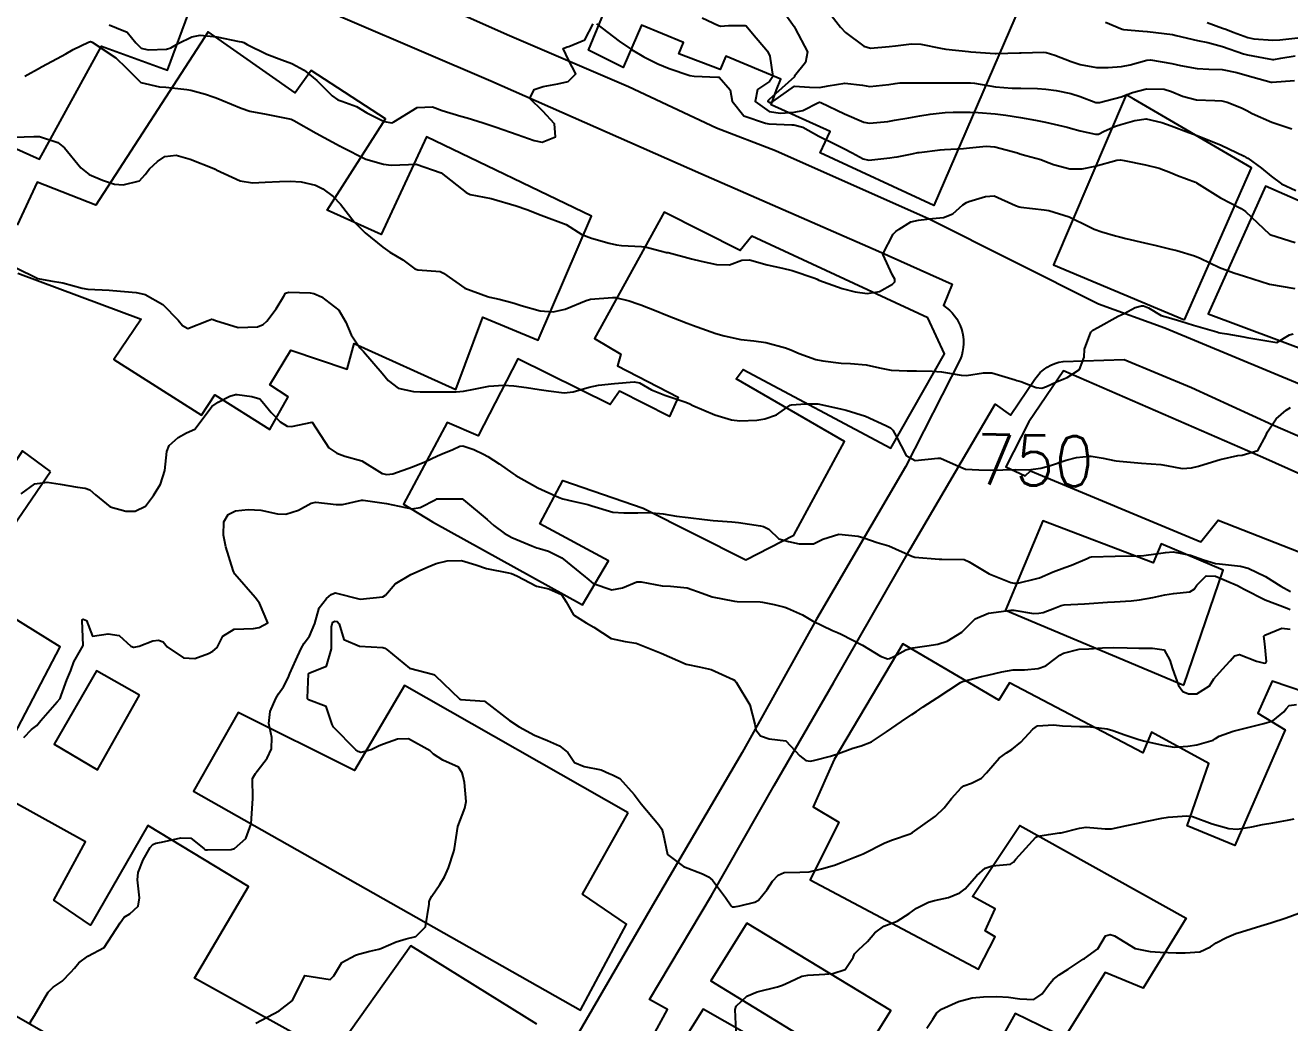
# Model space of a CAD drawing. Header units: metres. Extents: x 318500 to 325275, y 7408834 to 7428799.
# Drawn here: x 321412.7 to 321513.3, y 7415220.8 to 7415300.2 of the extents above; entities that cross this region are included whole.
import ezdxf
from ezdxf.enums import TextEntityAlignment as Align

# ---------------------------------------------------------------- set-up
doc = ezdxf.new("R2010")
doc.units = ezdxf.units.M
doc.header["$MEASUREMENT"] = 0
for name, color, linetype in [('Cotas', 45, 'Continuous'), ('Curvas de Nivel 1m', 11, 'Continuous'), ('Curvas de Nivel 5m', 15, 'Continuous'), ('Edificações', 30, 'Continuous'), ('Vias Primárias', 230, 'Continuous')]:
    doc.layers.add(name, color=color, linetype=linetype)
doc.styles.add('Style-STANDARD', font='STANDARD.shx')

msp = doc.modelspace()

# ---------------------------------------------------------------- linework, layer by layer
at = {"layer": 'Curvas de Nivel 1m', "flags": 128}
for points, elevation in [([(321476.03, 7415302.06), (321477.6, 7415300.04), (321478, 7415299.62), (321479.46, 7415298.54), (321479.99, 7415298.38), (321481.48, 7415298.5), (321481.99, 7415298.56), (321483.25, 7415298.71), (321483.99, 7415298.7), (321485.56, 7415298.36), (321485.99, 7415298.28), (321487.79, 7415298.1), (321487.98, 7415298.08), (321489.92, 7415297.94), (321489.98, 7415297.94), (321491.85, 7415297.99), (321491.98, 7415297.99), (321493.77, 7415298.04), (321493.98, 7415298.02), (321494.65, 7415297.81), (321495.97, 7415297.32), (321496.68, 7415297.08), (321497.97, 7415296.82), (321498.9, 7415296.82), (321499.97, 7415296.91), (321500.65, 7415297.05), (321501.98, 7415297.42), (321502.26, 7415297.43), (321503.97, 7415297.14), (321504.65, 7415297), (321505.97, 7415296.75), (321506.92, 7415296.69), (321507.97, 7415296.66), (321509.14, 7415296.44), (321509.96, 7415296.19), (321511.86, 7415295.67), (321511.95, 7415295.66), (321513.72, 7415295.79)], 744), ([(321419.41, 7415300.23), (321419.99, 7415300), (321420.84, 7415299.65), (321421.54, 7415298.79), (321421.97, 7415298.36), (321422.52, 7415298.23), (321423.97, 7415298.29), (321424.33, 7415298.4), (321424.92, 7415298.75), (321425.99, 7415299.28), (321426.67, 7415299.4), (321427.99, 7415299.28), (321429.75, 7415298.91), (321429.98, 7415298.87), (321430.12, 7415298.82), (321430.39, 7415298.67), (321431.97, 7415297.89), (321433.15, 7415297.45), (321433.96, 7415297.14), (321434.94, 7415296.61), (321435.94, 7415295.8), (321437.16, 7415294.58), (321437.6, 7415294.26), (321437.92, 7415294.14), (321439.1, 7415293.74), (321439.91, 7415293.23), (321441.29, 7415292.53), (321441.9, 7415292.42), (321441.97, 7415292.45), (321442.06, 7415292.52), (321443.91, 7415293.65), (321445.14, 7415293.7), (321445.91, 7415293.42), (321447.39, 7415292.96), (321447.91, 7415292.82), (321449.17, 7415292.42), (321449.9, 7415292.18), (321450.22, 7415292.08), (321451.89, 7415291.51), (321453.22, 7415291.02), (321453.88, 7415290.89), (321454.92, 7415291.31), (321454.86, 7415292.35), (321453.92, 7415293.37), (321452.89, 7415294.37), (321453.23, 7415295.08), (321453.94, 7415295.31), (321455.12, 7415295.52), (321455.94, 7415295.72), (321456.55, 7415296.32), (321455.97, 7415297.44), (321455.55, 7415298.34), (321455.85, 7415298.47), (321455.98, 7415298.49), (321457.27, 7415299.03), (321457.92, 7415300.3)], 747), ([(321458.18, 7415300.3), (321459.99, 7415298.92), (321460.98, 7415298.27), (321461.97, 7415297.69), (321463.08, 7415297.12), (321463.96, 7415296.76), (321465.61, 7415296.2), (321465.95, 7415296.14), (321467.85, 7415296.07), (321467.95, 7415296.06), (321468.83, 7415295.05), (321468.99, 7415294.15), (321469.91, 7415292.99), (321471.63, 7415292.4), (321471.9, 7415292.36), (321473.73, 7415292.27), (321473.9, 7415292.26), (321474.61, 7415292.08), (321475.89, 7415291.38), (321477.19, 7415290.74), (321477.88, 7415290.39), (321478.52, 7415290.03), (321479.41, 7415289.56), (321479.86, 7415289.47), (321481.54, 7415289.65), (321481.87, 7415289.69), (321482.12, 7415289.72), (321483.3, 7415289.97), (321483.77, 7415290.06), (321483.87, 7415290.07), (321485.53, 7415290.28), (321485.88, 7415290.31), (321487.4, 7415290.39), (321487.88, 7415290.43), (321489.19, 7415290.57), (321489.88, 7415290.51), (321491.7, 7415290.03), (321491.87, 7415289.97), (321492.35, 7415289.84), (321493.54, 7415289.5), (321493.87, 7415289.39), (321494.56, 7415289.12), (321495.86, 7415288.76), (321496.84, 7415288.76), (321497.86, 7415288.98), (321499.58, 7415289.45), (321499.87, 7415289.48), (321500.18, 7415289.42), (321501.86, 7415289.1), (321502.96, 7415288.81), (321503.86, 7415288.48), (321504.42, 7415288.25), (321505.85, 7415287.7), (321505.93, 7415287.66), (321507.83, 7415286.47), (321509.47, 7415285.62), (321509.82, 7415285.38), (321511.73, 7415283.58), (321511.77, 7415283.56), (321511.79, 7415283.55), (321511.84, 7415283.53), (321513.78, 7415282.91)], 747), ([(321466.6, 7415300.78), (321467.91, 7415300.17), (321468.01, 7415300.14), (321468.05, 7415300.13), (321468.69, 7415300.16), (321470.01, 7415300.18), (321470.09, 7415300.14), (321470.59, 7415299.54), (321471.79, 7415298.12), (321471.97, 7415297.74), (321472.22, 7415296.12), (321471.95, 7415295.72), (321470.99, 7415295.08), (321470.81, 7415294.13), (321471.92, 7415293.33), (321472.82, 7415293.2), (321473.92, 7415293.29), (321474.6, 7415293.4), (321475.86, 7415294.06), (321475.93, 7415294.08), (321476.05, 7415294.06), (321477.92, 7415293.14), (321479.45, 7415292.47), (321479.91, 7415292.39), (321481.36, 7415292.54), (321481.91, 7415292.63), (321483.05, 7415292.83), (321483.92, 7415292.99), (321484.75, 7415293.11), (321485.92, 7415293.24), (321486.56, 7415293.28), (321487.92, 7415293.29), (321488.55, 7415293.26), (321489.92, 7415293.14), (321490.75, 7415293.04), (321491.92, 7415292.85), (321493.11, 7415292.63), (321493.91, 7415292.47), (321495.63, 7415292.08), (321495.9, 7415292), (321496.66, 7415291.79), (321497.9, 7415291.52), (321498.12, 7415291.54), (321498.57, 7415291.76), (321499.48, 7415292.17), (321499.91, 7415292.3), (321501.03, 7415292.61), (321501.92, 7415292.74), (321503.16, 7415292.46), (321503.91, 7415292.18), (321505.33, 7415291.67), (321505.9, 7415291.45), (321506.24, 7415291.31), (321507.89, 7415290.66), (321509.72, 7415289.77), (321509.87, 7415289.68), (321510, 7415289.61), (321511.11, 7415288.83), (321511.86, 7415288.18), (321512.69, 7415287.57), (321513.84, 7415287.04)], 746), ([(321498.68, 7415300.43), (321500.01, 7415299.88), (321500.12, 7415299.85), (321501.65, 7415299.72), (321502.01, 7415299.69), (321502.03, 7415299.7), (321504.01, 7415299.45), (321504.31, 7415299.38), (321506, 7415298.98), (321506.84, 7415298.82), (321507.99, 7415298.51), (321509.68, 7415297.92), (321509.98, 7415297.84), (321511.27, 7415297.6), (321511.98, 7415297.48), (321512.09, 7415297.48), (321512.65, 7415297.58), (321513.79, 7415297.76)], 743), ([(321506.77, 7415300.41), (321508.01, 7415299.96), (321508.25, 7415299.88), (321508.84, 7415299.63), (321510, 7415299.21), (321510.5, 7415299.11), (321512, 7415299.01), (321512.55, 7415299.04), (321514, 7415299.2)], 742), ([(321412.7, 7415296.15), (321413.95, 7415296.84), (321413.98, 7415296.86), (321414.04, 7415296.89), (321415.28, 7415297.55), (321415.97, 7415297.93), (321416.56, 7415298.26), (321417.78, 7415298.84), (321417.93, 7415298.89), (321417.98, 7415298.88), (321418.01, 7415298.87), (321418.06, 7415298.84), (321419.96, 7415297.6), (321420.78, 7415296.8), (321421.93, 7415295.65), (321423.41, 7415295.29), (321423.93, 7415295.27), (321425.59, 7415295.07), (321425.92, 7415295.03), (321427.09, 7415294.71), (321427.7, 7415294.49), (321427.92, 7415294.41), (321428.39, 7415294.22), (321429.91, 7415293.59), (321430.6, 7415293.37), (321431.9, 7415293.12), (321432.31, 7415293.05), (321433.9, 7415292.71), (321434.12, 7415292.62), (321435.89, 7415291.62), (321437.79, 7415290.57), (321437.87, 7415290.53), (321437.95, 7415290.48), (321439.85, 7415289.53), (321441.24, 7415289.14), (321441.85, 7415289.06), (321443.23, 7415289.12), (321443.85, 7415289.15), (321445.84, 7415288.46), (321447.82, 7415286.88), (321448.13, 7415286.74), (321449.82, 7415286.41), (321451.81, 7415285.82), (321452.64, 7415285.54), (321453.8, 7415285.09), (321455.79, 7415284.33), (321457.02, 7415283.55), (321457.78, 7415283.26), (321459.2, 7415282.86), (321459.77, 7415282.72), (321460.18, 7415282.68), (321461.77, 7415282.59), (321462.07, 7415282.55), (321463.37, 7415282.23), (321463.77, 7415282.12), (321463.89, 7415282.1), (321465.76, 7415281.62), (321466.52, 7415281.43), (321467.75, 7415281.15), (321468.77, 7415281.14), (321469.76, 7415281.51), (321470.36, 7415281.54), (321471.76, 7415281.13), (321472.99, 7415280.86), (321473.75, 7415280.67), (321475.56, 7415280.06), (321475.74, 7415279.98), (321475.88, 7415279.92), (321477.73, 7415279.24), (321478.78, 7415278.97), (321479.72, 7415278.84), (321480.72, 7415279), (321481.73, 7415279.6), (321481.93, 7415279.78), (321481.93, 7415279.98), (321481.74, 7415280.3), (321480.97, 7415281.99), (321481.79, 7415283.58), (321482, 7415283.77), (321482.26, 7415283.98), (321483.21, 7415284.55), (321483.8, 7415284.69), (321484.93, 7415284.82), (321485.8, 7415284.91), (321486.53, 7415285.2), (321487.35, 7415285.91), (321487.63, 7415286.1), (321487.82, 7415286.17), (321489.15, 7415286.56), (321489.83, 7415286.61), (321491.53, 7415285.85), (321491.82, 7415285.74), (321491.95, 7415285.72), (321493.82, 7415285.51), (321494.18, 7415285.45), (321495.81, 7415284.96), (321497.41, 7415284.16), (321497.79, 7415283.97), (321498.41, 7415283.76), (321499.49, 7415283.44), (321499.79, 7415283.35), (321500.3, 7415283.22), (321501.78, 7415282.89), (321502.73, 7415282.66), (321503.78, 7415282.4), (321504.36, 7415282.26), (321505.77, 7415281.85), (321506.21, 7415281.66), (321507.76, 7415280.91), (321508.89, 7415280.49), (321509.75, 7415280.22), (321511.74, 7415279.58), (321513.74, 7415279.26)], 748), ([(321411.88, 7415291.28), (321413.43, 7415291.35), (321413.88, 7415291.33), (321415.32, 7415290.87), (321415.86, 7415290.44), (321417.16, 7415288.85), (321417.83, 7415288.32), (321418.88, 7415287.87), (321419.83, 7415287.55), (321420.52, 7415287.49), (321421.83, 7415287.81), (321422.28, 7415288.33), (321422.62, 7415288.77), (321423.26, 7415289.35), (321423.85, 7415289.74), (321424.75, 7415289.85), (321425.85, 7415289.54), (321427.75, 7415288.8), (321427.84, 7415288.75), (321427.94, 7415288.7), (321429.83, 7415287.81), (321430.82, 7415287.66), (321431.83, 7415287.71), (321432.96, 7415287.76), (321433.83, 7415287.79), (321434.7, 7415287.74), (321435.83, 7415287.46), (321436.42, 7415287.18), (321437.24, 7415286.58), (321437.81, 7415285.97), (321438.92, 7415284.55), (321439.78, 7415283.69), (321441.2, 7415282.53), (321441.76, 7415282.13), (321442.77, 7415281.53), (321443.74, 7415280.8), (321443.97, 7415280.72), (321445.74, 7415280.59), (321446.02, 7415280.46), (321447.72, 7415279.28), (321449.51, 7415278.61), (321449.71, 7415278.57), (321450.45, 7415278.4), (321451.46, 7415278.14), (321451.71, 7415278.06), (321452.19, 7415277.9), (321453.7, 7415277.46), (321454.75, 7415277.39), (321455.7, 7415277.61), (321457.38, 7415278.3), (321457.63, 7415278.38), (321457.71, 7415278.39), (321459.46, 7415278.54), (321459.71, 7415278.52), (321460.8, 7415278.26), (321461.49, 7415278.03), (321461.71, 7415277.94), (321462.93, 7415277.46), (321463.7, 7415277.16), (321465.41, 7415276.49), (321465.69, 7415276.38), (321465.82, 7415276.33), (321466.2, 7415276.19), (321467.68, 7415275.68), (321468.36, 7415275.48), (321469.68, 7415275.2), (321470.71, 7415275.09), (321471.67, 7415274.95), (321473.23, 7415274.54), (321473.66, 7415274.37), (321474.31, 7415274.08), (321475.65, 7415273.6), (321476.21, 7415273.5), (321477.65, 7415273.32), (321478.41, 7415273.27), (321479.65, 7415273.17), (321480.71, 7415272.93), (321481.64, 7415272.74), (321482.9, 7415272.71), (321483.64, 7415272.71), (321484.91, 7415272.67), (321485.64, 7415272.62), (321487.2, 7415272.35), (321487.64, 7415272.32), (321488.97, 7415272.55), (321489.64, 7415272.55), (321491.5, 7415271.98), (321491.63, 7415271.94), (321491.95, 7415271.85), (321493.18, 7415271.38), (321493.62, 7415271.32), (321494, 7415271.44), (321494.8, 7415271.81), (321495.38, 7415272.06), (321495.64, 7415272.16), (321496.62, 7415272.81), (321496.99, 7415273.78), (321497.03, 7415274.42), (321497.51, 7415275.77), (321497.69, 7415275.92), (321498.07, 7415276.14), (321499.7, 7415277.04), (321500.17, 7415277.27), (321501.06, 7415277.73), (321501.55, 7415277.88), (321501.71, 7415277.87), (321502.1, 7415277.71), (321503.11, 7415277.1), (321503.7, 7415276.94), (321504.68, 7415276.66), (321505.7, 7415276.33), (321507.55, 7415275.79), (321507.69, 7415275.75), (321507.78, 7415275.73), (321508.35, 7415275.63), (321509.69, 7415275.39), (321509.94, 7415275.35), (321511.68, 7415275.05), (321512.31, 7415274.94), (321513.33, 7415275.56), (321513.61, 7415275.64)], 749), ([(321412.42, 7415262.91), (321413.51, 7415263.71), (321414.49, 7415263.85), (321415.51, 7415263.68), (321416.91, 7415263.44), (321417.51, 7415263.36), (321417.89, 7415263.22), (321418.32, 7415262.83), (321419.49, 7415261.88), (321420.75, 7415261.52), (321421.48, 7415261.54), (321422.32, 7415261.93), (321422.95, 7415262.77), (321423.16, 7415263.11), (321423.51, 7415263.67), (321423.85, 7415264.76), (321424, 7415266.29), (321424.19, 7415266.75), (321424.9, 7415267.4), (321425.57, 7415267.76), (321426.24, 7415268.05), (321426.75, 7415268.71), (321427.59, 7415269.87), (321428.09, 7415270.2), (321429.03, 7415270.69), (321429.47, 7415270.81), (321429.6, 7415270.82), (321430.76, 7415270.66), (321431.4, 7415270.46), (321431.6, 7415270.26), (321432.31, 7415269.37), (321433.02, 7415268.63), (321433.58, 7415268.3), (321433.92, 7415268.27), (321435.58, 7415268.6), (321436.9, 7415266.58), (321437.54, 7415266.14), (321438.18, 7415265.92), (321439.53, 7415265.53), (321441.15, 7415264.52), (321441.52, 7415264.46), (321441.99, 7415264.51), (321443.54, 7415265.06), (321444.53, 7415265.46), (321445.54, 7415265.93), (321445.91, 7415266.09), (321446.76, 7415266.45), (321447.31, 7415266.69), (321447.55, 7415266.72), (321448.44, 7415266.43), (321449.2, 7415266.07), (321449.54, 7415265.87), (321450.45, 7415265.31), (321451.53, 7415264.54), (321451.76, 7415264.38), (321453.52, 7415263.4), (321455.23, 7415262.61), (321455.5, 7415262.51), (321456.32, 7415262.32), (321457.5, 7415262.07), (321457.83, 7415261.96), (321459.49, 7415261.46), (321460.36, 7415261.39), (321461.49, 7415261.39), (321462.31, 7415261.42), (321463.49, 7415261.33), (321464.55, 7415261.14), (321465.48, 7415261.02), (321466.79, 7415260.87), (321467.48, 7415260.79), (321468.95, 7415260.68), (321469.48, 7415260.62), (321471.23, 7415260.37), (321471.47, 7415260.32), (321471.9, 7415260.11), (321472.7, 7415259.34), (321473.46, 7415259.12), (321474.32, 7415258.94), (321475.46, 7415258.93), (321476.21, 7415259.3), (321477.47, 7415259.7), (321479, 7415259.55), (321479.46, 7415259.4), (321480.52, 7415259.05), (321481.46, 7415258.76), (321483.29, 7415257.96), (321483.45, 7415257.89), (321483.53, 7415257.88), (321485.45, 7415257.71), (321485.66, 7415257.71), (321487.45, 7415257.68), (321487.83, 7415257.51), (321489.43, 7415256.55), (321491.16, 7415255.85), (321491.42, 7415255.79), (321491.48, 7415255.79), (321491.81, 7415255.84), (321493.11, 7415256.14), (321493.43, 7415256.24), (321494.53, 7415256.71), (321495.44, 7415257.05), (321495.99, 7415257.24), (321497.22, 7415257.77), (321497.45, 7415257.87), (321497.58, 7415257.9), (321499.45, 7415257.95), (321501.2, 7415257.98), (321501.45, 7415257.98), (321501.74, 7415258), (321503.46, 7415258.25), (321504.07, 7415258.29), (321505.45, 7415258.03), (321506.48, 7415257.65), (321507.45, 7415257.38), (321507.75, 7415257.33), (321509.44, 7415257.15), (321510.05, 7415257), (321511.43, 7415256.34), (321512.64, 7415255.57), (321513.41, 7415255.15)], 751), ([(321412.63, 7415243.51), (321413.25, 7415244.16), (321413.65, 7415244.49), (321413.98, 7415244.88), (321415.28, 7415246.36), (321415.51, 7415246.63), (321415.6, 7415246.86), (321416.05, 7415248.11), (321416.37, 7415248.85), (321416.61, 7415249.55), (321417.34, 7415250.84), (321417.28, 7415252.84), (321417.3, 7415252.9), (321417.36, 7415252.93), (321417.61, 7415252.84), (321418.1, 7415251.58), (321419.35, 7415251.77), (321420.21, 7415251.65), (321421.14, 7415250.78), (321421.34, 7415250.71), (321421.41, 7415250.7), (321421.8, 7415250.78), (321422.89, 7415251.22), (321423.35, 7415251.27), (321423.72, 7415251.13), (321424.03, 7415250.75), (321425.33, 7415249.87), (321426.23, 7415249.81), (321427.33, 7415250.21), (321427.66, 7415250.38), (321428, 7415250.69), (321428.46, 7415251.58), (321429.35, 7415252.14), (321430.89, 7415252.19), (321431.36, 7415252.27), (321432.03, 7415252.64), (321431.38, 7415254.2), (321431.03, 7415254.66), (321429.42, 7415256.53), (321429.33, 7415256.68), (321429.28, 7415256.82), (321428.7, 7415258.69), (321428.51, 7415259.63), (321428.54, 7415260.69), (321428.89, 7415261.27), (321429.48, 7415261.55), (321430.48, 7415261.67), (321431.48, 7415261.6), (321432.8, 7415261.32), (321433.48, 7415261.28), (321434.48, 7415261.62), (321435.49, 7415262.18), (321435.85, 7415262.24), (321437.49, 7415262.06), (321437.98, 7415262.07), (321439.5, 7415262.4), (321439.63, 7415262.41), (321441.49, 7415262.13), (321441.98, 7415262.03), (321443.49, 7415261.73), (321444.16, 7415261.81), (321445.4, 7415262.46), (321445.46, 7415262.5), (321445.5, 7415262.51), (321447.42, 7415262.52), (321447.5, 7415262.51), (321447.61, 7415262.44), (321449.48, 7415260.87), (321450.02, 7415260.4), (321450.84, 7415259.77), (321451.46, 7415259.43), (321453.05, 7415258.77), (321453.45, 7415258.61), (321453.65, 7415258.55), (321454.36, 7415258.35), (321455.44, 7415257.81), (321457.3, 7415256.3), (321457.42, 7415256.19), (321457.92, 7415255.78), (321459.4, 7415255.26), (321460.25, 7415255.42), (321461.41, 7415255.9), (321461.75, 7415255.91), (321463.41, 7415255.6), (321464.07, 7415255.56), (321465.41, 7415255.42), (321466.59, 7415255), (321467.4, 7415254.71), (321469.18, 7415254.36), (321469.39, 7415254.34), (321471.21, 7415254.31), (321471.39, 7415254.29), (321472.33, 7415254.11), (321473.18, 7415253.88), (321473.39, 7415253.81), (321474.58, 7415253.27), (321475.38, 7415252.81), (321476.96, 7415252.04), (321477.37, 7415251.87), (321477.65, 7415251.75), (321479.35, 7415250.88), (321480.8, 7415249.99), (321481.34, 7415249.79), (321481.51, 7415249.81), (321481.85, 7415249.97), (321482.81, 7415250.51), (321483.35, 7415250.65), (321484.48, 7415250.81), (321485.36, 7415250.96), (321486.08, 7415251.19), (321487.27, 7415251.9), (321487.37, 7415252), (321488.31, 7415252.96), (321489.39, 7415253.41), (321491.19, 7415253.66), (321491.39, 7415253.65), (321492.96, 7415253.4), (321493.39, 7415253.41), (321493.72, 7415253.48), (321494.62, 7415253.81), (321495.17, 7415254.03), (321495.39, 7415254.08), (321497.01, 7415254.16), (321497.4, 7415254.18), (321498.86, 7415254.29), (321499.4, 7415254.32), (321500.72, 7415254.4), (321501.4, 7415254.47), (321502.45, 7415254.66), (321503.41, 7415254.87), (321504.11, 7415254.98), (321505.41, 7415255.11), (321505.75, 7415255.32), (321505.95, 7415255.65), (321506.69, 7415256.38), (321507.43, 7415256.35), (321509.18, 7415255.61), (321509.42, 7415255.49), (321509.71, 7415255.32), (321511.4, 7415254.47), (321513.15, 7415253.81), (321513.39, 7415253.71)], 752), ([(321413.15, 7415220.67), (321413.17, 7415220.89), (321413.47, 7415221.41), (321414.33, 7415222.87), (321414.56, 7415223.27), (321414.97, 7415223.66), (321415.69, 7415224.14), (321416.38, 7415224.84), (321416.65, 7415225.18), (321417, 7415225.6), (321417.71, 7415226.12), (321419.02, 7415226.81), (321420.29, 7415228.79), (321420.61, 7415229.23), (321421.05, 7415229.5), (321421.73, 7415230.1), (321421.82, 7415230.77), (321421.67, 7415232.2), (321421.72, 7415232.77), (321422.12, 7415233.78), (321422.67, 7415234.76), (321422.88, 7415235), (321423.13, 7415235.11), (321423.57, 7415235.2), (321425.13, 7415235.54), (321425.92, 7415235.51), (321426.94, 7415234.7), (321427.03, 7415234.61), (321427.12, 7415234.59), (321427.23, 7415234.59), (321429.12, 7415234.61), (321429.38, 7415234.68), (321430.29, 7415235.5), (321430.71, 7415236.66), (321430.73, 7415237.08), (321430.85, 7415238.66), (321430.81, 7415240.27), (321431.07, 7415240.65), (321431.13, 7415240.73), (321431.2, 7415240.85), (321431.99, 7415241.87), (321432.33, 7415242.63), (321432.35, 7415243.52), (321432.12, 7415244.64), (321432.22, 7415245.58), (321432.67, 7415246.63), (321432.9, 7415247.01), (321433.29, 7415247.55), (321433.66, 7415248.26), (321433.78, 7415248.62), (321434.26, 7415249.68), (321434.7, 7415250.61), (321434.92, 7415251.03), (321435.35, 7415251.59), (321435.77, 7415252.59), (321436.12, 7415253.84), (321436.71, 7415254.58), (321437.08, 7415254.89), (321437.4, 7415255.04), (321439.39, 7415254.54), (321441.19, 7415254.72), (321441.4, 7415254.86), (321442.16, 7415255.76), (321443.42, 7415256.49), (321444.8, 7415257.1), (321445.43, 7415257.36), (321446.3, 7415257.59), (321447.44, 7415257.61), (321448.6, 7415257.25), (321449.43, 7415256.97), (321451.18, 7415256.62), (321451.42, 7415256.56), (321451.85, 7415256.38), (321453.41, 7415255.56), (321454.39, 7415255.36), (321455.4, 7415254.89), (321455.78, 7415254.32), (321456.35, 7415253.29), (321457.37, 7415252.65), (321457.98, 7415252.29), (321459.36, 7415251.4), (321460.47, 7415251.15), (321461.35, 7415251.03), (321463.34, 7415250.22), (321465.33, 7415249.36), (321466.37, 7415249.14), (321467.32, 7415248.94), (321469.07, 7415248.14), (321469.21, 7415248.05), (321469.31, 7415247.93), (321470.39, 7415246.13), (321470.8, 7415244.59), (321470.88, 7415244.12), (321471.25, 7415243.66), (321471.93, 7415243.43), (321473.25, 7415243.25), (321474.38, 7415242.07), (321474.84, 7415241.68), (321475.23, 7415241.65), (321475.56, 7415241.72), (321476.81, 7415242.04), (321477.13, 7415242.14), (321477.23, 7415242.18), (321478.59, 7415242.67), (321479.24, 7415242.86), (321480.06, 7415243.18), (321481.26, 7415243.98), (321482.45, 7415244.79), (321483.28, 7415245.35), (321483.64, 7415245.6), (321484.18, 7415245.95), (321485.3, 7415246.68), (321487.14, 7415247.9), (321487.26, 7415247.95), (321487.31, 7415247.97), (321488.83, 7415248.37), (321489.32, 7415248.48), (321490.43, 7415248.76), (321491.33, 7415248.91), (321492.25, 7415248.92), (321493.33, 7415249), (321493.93, 7415249.22), (321494.71, 7415249.81), (321495.06, 7415250.08), (321495.35, 7415250.22), (321496.6, 7415250.54), (321497.35, 7415250.59), (321498.45, 7415250.65), (321499.35, 7415250.69), (321500.42, 7415250.66), (321501.35, 7415250.63), (321502.43, 7415250.63), (321503.35, 7415250.5), (321503.82, 7415249.68), (321504.03, 7415248.98), (321504.5, 7415247.67), (321504.83, 7415247.19), (321505.3, 7415247), (321505.95, 7415247.01), (321506.96, 7415247.64), (321507.1, 7415247.85), (321507.32, 7415248.2), (321508, 7415248.96), (321508.6, 7415249.62), (321508.96, 7415250.01), (321509.35, 7415250.14), (321510.71, 7415249.59), (321511.34, 7415249.43), (321511.44, 7415249.47), (321511.51, 7415249.58), (321511.36, 7415250.97), (321511.28, 7415251.58), (321511.37, 7415251.66), (321512.72, 7415252.23), (321513.38, 7415252.13)], 753), ([(321431.09, 7415220.8), (321432.95, 7415221.77), (321434, 7415222.6), (321434.99, 7415224.59), (321436.99, 7415224.27), (321437.29, 7415224.57), (321437.94, 7415225.62), (321439.02, 7415226.21), (321439.26, 7415226.29), (321440.16, 7415226.53), (321440.86, 7415226.69), (321441.02, 7415226.74), (321442.26, 7415227.27), (321443.04, 7415227.5), (321443.82, 7415227.69), (321444.58, 7415228.47), (321444.87, 7415230.26), (321444.89, 7415230.46), (321444.92, 7415230.61), (321445.08, 7415230.91), (321445.72, 7415231.82), (321446.1, 7415232.45), (321446.41, 7415233.15), (321446.83, 7415234.44), (321446.88, 7415234.69), (321447.15, 7415236.44), (321447.71, 7415237.9), (321447.83, 7415238.43), (321447.7, 7415239.93), (321447.59, 7415240.43), (321447.5, 7415240.72), (321447.22, 7415241.16), (321445.97, 7415241.71), (321445.23, 7415242.19), (321445.1, 7415242.33), (321444.96, 7415242.46), (321443.24, 7415243.42), (321442.37, 7415243.38), (321441.24, 7415242.99), (321440.89, 7415242.87), (321440.26, 7415242.53), (321439.44, 7415242.32), (321439.23, 7415242.41), (321439.15, 7415242.46), (321439.03, 7415242.54), (321437.26, 7415244.34), (321437.17, 7415244.57), (321436.68, 7415245.99), (321435.28, 7415246.51), (321435.21, 7415246.6), (321435.21, 7415246.68), (321435.28, 7415248.6), (321435.29, 7415248.62), (321435.31, 7415248.64), (321436.71, 7415249.19), (321437.1, 7415250.57), (321437.11, 7415252.33), (321437.16, 7415252.57), (321437.22, 7415252.71), (321437.36, 7415252.79), (321437.56, 7415252.76), (321437.71, 7415252.56), (321438.1, 7415251.31), (321439.34, 7415250.78), (321441.18, 7415250.68), (321441.34, 7415250.63), (321441.5, 7415250.52), (321443.32, 7415249.05), (321445.24, 7415248.53), (321445.31, 7415248.5), (321445.36, 7415248.46), (321447.29, 7415246.59), (321447.39, 7415246.54), (321449.29, 7415246.41), (321451.27, 7415244.88), (321452.05, 7415244.37), (321453.25, 7415243.7), (321454.3, 7415243.29), (321455.24, 7415242.87), (321455.92, 7415242.32), (321456.44, 7415241.53), (321457.22, 7415241.22), (321458.56, 7415240.94), (321459.21, 7415240.65), (321459.47, 7415240.54), (321460.05, 7415240.27), (321461.19, 7415238.98), (321461.74, 7415238.24), (321463.16, 7415236.57), (321463.39, 7415236.22), (321463.5, 7415235.87), (321463.83, 7415234.21), (321465.12, 7415233.26), (321466.62, 7415232.67), (321467.1, 7415232.45), (321467.41, 7415232.17), (321468.45, 7415230.78), (321468.91, 7415230.14), (321468.99, 7415230.06), (321469.07, 7415230.05), (321469.16, 7415230.05), (321469.59, 7415230.13), (321470.78, 7415230.42), (321471.08, 7415230.59), (321471.78, 7415231.42), (321472.2, 7415232.1), (321472.64, 7415232.57), (321473.11, 7415232.78), (321474.38, 7415232.8), (321475.11, 7415232.84), (321476.09, 7415233.07), (321477.12, 7415233.37), (321477.61, 7415233.55), (321478.79, 7415234.02), (321479.13, 7415234.15), (321479.41, 7415234.28), (321481.14, 7415235.13), (321481.74, 7415235.38), (321483.15, 7415235.86), (321483.34, 7415235.96), (321485.17, 7415237.27), (321485.84, 7415237.92), (321486.43, 7415238.67), (321487.2, 7415239.52), (321487.43, 7415239.67), (321488.02, 7415239.89), (321488.81, 7415240.29), (321489.22, 7415240.71), (321490.22, 7415241.87), (321490.8, 7415242.3), (321491.24, 7415242.58), (321491.95, 7415243.14), (321492.6, 7415243.83), (321492.9, 7415244.19), (321493.27, 7415244.45), (321494.54, 7415244.54), (321495.27, 7415244.46), (321496.64, 7415244.4), (321497.27, 7415244.39), (321498.81, 7415244.21), (321499.27, 7415244.08), (321500.22, 7415243.73), (321501.25, 7415243.38), (321501.71, 7415243.25), (321503.25, 7415242.9), (321504.16, 7415242.76), (321505.25, 7415242.83), (321505.96, 7415242.94), (321507.25, 7415243.3), (321507.45, 7415243.44), (321507.74, 7415243.63), (321508.85, 7415244.03), (321509.27, 7415244.13), (321510.45, 7415244.42), (321511.28, 7415244.63), (321511.99, 7415244.86), (321512.88, 7415245.56), (321513.05, 7415245.8), (321513.29, 7415246.06), (321513.89, 7415246.14)], 754), ([(321484.48, 7415220.4), (321484.96, 7415221.1), (321485.28, 7415221.61), (321485.65, 7415221.92), (321486.98, 7415222.52), (321488.07, 7415222.8), (321488.98, 7415222.9), (321490.03, 7415222.91), (321490.98, 7415222.86), (321491.88, 7415222.73), (321492.98, 7415222.68), (321493.66, 7415223.13), (321494.16, 7415223.81), (321494.52, 7415224.28), (321495, 7415224.64), (321495.71, 7415225.09), (321496.76, 7415225.77), (321496.91, 7415225.88), (321497.02, 7415225.94), (321498.07, 7415226.72), (321498.7, 7415227.75), (321499.05, 7415227.84), (321499.4, 7415227.74), (321501.04, 7415226.73), (321502.25, 7415226.49), (321503.03, 7415226.44), (321504.32, 7415226.39), (321505.03, 7415226.4), (321506.2, 7415226.48), (321507.04, 7415226.86), (321507.49, 7415227.19), (321508.31, 7415227.62), (321509.05, 7415227.92), (321509.52, 7415228.07), (321511.06, 7415228.55), (321511.84, 7415228.79), (321513.07, 7415229.18), (321514.08, 7415229.54)], 756)]:
    msp.add_lwpolyline(points, dxfattribs=dict(at, elevation=elevation))
at = {"layer": 'Curvas de Nivel 5m', "flags": 128}
for points, elevation in [([(321473.11, 7415301.2), (321473.91, 7415300.09), (321474.01, 7415299.94), (321474.98, 7415298.08), (321474.82, 7415297.23), (321473.95, 7415296.14), (321473.94, 7415296.1), (321471.93, 7415294.28), (321471.84, 7415294.21), (321471.83, 7415294.12), (321471.93, 7415294.05), (321472.01, 7415294.04), (321472.23, 7415294.12), (321473.94, 7415295.35), (321475.13, 7415295.26), (321475.94, 7415295.25), (321476.63, 7415295.36), (321477.95, 7415295.58), (321479.35, 7415295.42), (321479.94, 7415295.33), (321481.44, 7415295.48), (321481.95, 7415295.57), (321482.32, 7415295.6), (321483.95, 7415295.61), (321485.61, 7415295.6), (321485.95, 7415295.6), (321487.66, 7415295.62), (321487.95, 7415295.62), (321488.27, 7415295.58), (321489.94, 7415295.3), (321491.27, 7415295.19), (321491.94, 7415295.18), (321493.28, 7415295.17), (321493.94, 7415295.12), (321494.76, 7415294.99), (321495.94, 7415294.76), (321496.67, 7415294.52), (321497.93, 7415294.05), (321498.21, 7415294.04), (321499.94, 7415294.51), (321500.83, 7415294.84), (321501.94, 7415295.14), (321503.35, 7415295.11), (321503.94, 7415294.93), (321504.81, 7415294.55), (321505.94, 7415294.25), (321507.38, 7415294.2), (321507.94, 7415294.18), (321508.38, 7415294.08), (321509.5, 7415293.62), (321509.93, 7415293.4), (321510.35, 7415293.17), (321511.91, 7415292.47), (321513.51, 7415291.96)], 745), ([(321411.96, 7415280.92), (321413.73, 7415280.05), (321414.74, 7415279.86), (321415.72, 7415279.71), (321417.28, 7415279.28), (321417.72, 7415279.2), (321419.41, 7415279.12), (321419.71, 7415279.09), (321421.57, 7415278.93), (321421.71, 7415278.91), (321422.29, 7415278.77), (321423.7, 7415277.97), (321424.91, 7415276.74), (321425.24, 7415276.3), (321425.67, 7415276.06), (321427.29, 7415276.71), (321427.57, 7415276.81), (321427.68, 7415276.79), (321427.87, 7415276.7), (321429.67, 7415276.14), (321431.21, 7415276.2), (321431.68, 7415276.39), (321431.97, 7415276.65), (321432.7, 7415277.63), (321433.32, 7415278.63), (321433.46, 7415278.87), (321433.72, 7415278.96), (321435.42, 7415278.9), (321435.71, 7415278.84), (321436.3, 7415278.59), (321437.69, 7415277.53), (321438.26, 7415276.56), (321438.67, 7415275.55), (321439.37, 7415274.54), (321439.66, 7415274.23), (321441.15, 7415272.52), (321441.62, 7415271.94), (321442.42, 7415271.32), (321443.62, 7415271.05), (321444.16, 7415271.03), (321445.62, 7415271.03), (321447.03, 7415271.03), (321447.62, 7415271.08), (321448.43, 7415271.24), (321449.62, 7415271.48), (321450.78, 7415271.55), (321451.62, 7415271.51), (321452.61, 7415271.38), (321453.62, 7415271.22), (321454.38, 7415271.11), (321455.62, 7415270.95), (321456.33, 7415271.03), (321457.62, 7415271.41), (321458.36, 7415271.55), (321459.62, 7415271.69), (321461.2, 7415271.83), (321461.62, 7415271.74), (321462.56, 7415271.18), (321463.62, 7415270.77), (321465.3, 7415270.2), (321465.61, 7415270.07), (321465.86, 7415269.94), (321467.6, 7415269.19), (321468.93, 7415268.81), (321469.59, 7415268.73), (321470.94, 7415268.78), (321471.59, 7415268.87), (321472.51, 7415269.2), (321473.61, 7415269.96), (321473.7, 7415270), (321474.82, 7415270.07), (321475.61, 7415270.08), (321475.79, 7415270.06), (321477.6, 7415269.68), (321478.06, 7415269.57), (321479.6, 7415269.09), (321481.22, 7415268.35), (321481.58, 7415268.15), (321481.78, 7415267.98), (321482.03, 7415267.51), (321482.84, 7415265.97), (321483.55, 7415265.57), (321485.36, 7415265.74), (321485.55, 7415265.75), (321486.82, 7415265.19), (321487.54, 7415264.88), (321488.62, 7415264.81), (321489.54, 7415264.79), (321490.51, 7415264.83), (321491.54, 7415264.85), (321492.53, 7415264.83), (321493.54, 7415264.96), (321494.22, 7415265.14), (321495.55, 7415265.59), (321496.37, 7415265.79), (321497.4, 7415265.92), (321497.55, 7415265.92), (321498.49, 7415265.76), (321499.37, 7415265.57), (321499.55, 7415265.53), (321499.79, 7415265.5), (321501.55, 7415265.35), (321503.1, 7415265.25), (321503.54, 7415265.17), (321504.79, 7415264.92), (321505.54, 7415264.97), (321506.08, 7415265.11), (321507.55, 7415265.57), (321507.8, 7415265.64), (321509.21, 7415265.96), (321509.56, 7415265.99), (321510.81, 7415266.35), (321511.48, 7415267.58), (321511.5, 7415267.66), (321511.58, 7415267.85), (321512.28, 7415268.89), (321513.05, 7415269.57), (321513.41, 7415269.77)], 750), ([(321469.31, 7415220.14), (321469.23, 7415221.87), (321469.3, 7415222.14), (321470.16, 7415222.95), (321470.98, 7415223.3), (321472.58, 7415223.69), (321472.99, 7415223.81), (321473.58, 7415224.08), (321474.53, 7415224.54), (321475, 7415224.62), (321476.36, 7415224.69), (321477, 7415224.74), (321477.97, 7415225.06), (321478.61, 7415226.02), (321478.73, 7415226.31), (321479.03, 7415226.63), (321479.76, 7415227.28), (321480.34, 7415227.99), (321481.06, 7415228.51), (321482.11, 7415228.92), (321483.07, 7415229.53), (321483.65, 7415229.95), (321484.6, 7415230.41), (321485.08, 7415230.55), (321486.2, 7415230.79), (321487.09, 7415231.16), (321487.51, 7415231.48), (321487.87, 7415231.89), (321488.45, 7415232.55), (321489.12, 7415233.13), (321489.68, 7415233.32), (321491.12, 7415233.45), (321491.36, 7415233.61), (321491.55, 7415233.84), (321493.15, 7415235.59), (321493.3, 7415235.67), (321494.15, 7415235.81), (321495.02, 7415235.93), (321495.15, 7415235.95), (321496.61, 7415236.32), (321497.16, 7415236.39), (321498.65, 7415236.26), (321499.16, 7415236.26), (321500.38, 7415236.51), (321501.16, 7415236.67), (321502.01, 7415236.86), (321503.17, 7415237.11), (321503.67, 7415237.18), (321505.17, 7415237.3), (321505.6, 7415237.23), (321507.17, 7415236.66), (321508.49, 7415236.29), (321509.16, 7415236.24), (321510.34, 7415236.41), (321511.17, 7415236.59), (321512.01, 7415236.73), (321513.17, 7415236.95), (321513.69, 7415237.04)], 755)]:
    msp.add_lwpolyline(points, dxfattribs=dict(at, elevation=elevation))
at = {"layer": 'Edificações'}
for points in [[(321494.96, 7415308.82), (321485.02, 7415285.85), (321475.99, 7415290.03), (321476.79, 7415291.75), (321472.08, 7415293.85), (321472.51, 7415295.05), (321472.85, 7415295.91), (321468.47, 7415297.73), (321468.02, 7415296.68), (321464.75, 7415297.92), (321465.1, 7415298.83), (321461.76, 7415300.21), (321460.32, 7415296.82), (321457.55, 7415298.21), (321459.67, 7415303.37)], [(321406.57, 7415292.79), (321413.88, 7415289.54), (321418.82, 7415298.52), (321424.06, 7415296.62), (321426.21, 7415302.45)], [(321412.16, 7415280.48), (321421.97, 7415276.81), (321419.79, 7415273.59), (321426.77, 7415269.17), (321427.83, 7415270.79), (321432.19, 7415268.03), (321433.65, 7415270.63), (321432.19, 7415271.57), (321433.86, 7415274.33), (321438.34, 7415272.83), (321438.91, 7415274.86), (321446.99, 7415271.2), (321449.15, 7415276.98), (321453.55, 7415275.15), (321457.78, 7415285), (321444.67, 7415291.31), (321441.06, 7415283.54), (321436.76, 7415285.48), (321441.41, 7415292.75), (321435.49, 7415296.6), (321434.21, 7415294.82), (321427.29, 7415299.66), (321418.35, 7415285.88), (321413.7, 7415287.71), (321412.11, 7415284.29)], [(321514.45, 7415286.07), (321511.41, 7415287.4), (321506.85, 7415277.22), (321515.15, 7415274.14)], [(321524.32, 7415259.95), (321511.21, 7415265.8), (321495.34, 7415272.69), (321492.59, 7415268.65), (321490.77, 7415265.05), (321492.31, 7415264.33), (321492.71, 7415264.75), (321506.28, 7415259.1), (321507.66, 7415260.82), (321514.77, 7415258.04)], [(321453.44, 7415220.71), (321443.43, 7415226.95), (321437.24, 7415218.25), (321426.2, 7415224.37), (321430.5, 7415231.67), (321422.5, 7415236.51), (321417.92, 7415228.58), (321415.02, 7415230.58), (321417.53, 7415235.22), (321409.65, 7415239.56), (321415.52, 7415250.73), (321411.59, 7415253.18)], [(321515.85, 7415246.69), (321511.94, 7415248), (321510.8, 7415245.46), (321512.98, 7415244.12), (321508.97, 7415234.92), (321505.18, 7415236.5), (321506.9, 7415241.46), (321502.35, 7415243.94), (321501.66, 7415242.29), (321491.04, 7415247.88), (321490.21, 7415246.5), (321482.56, 7415250.97), (321477.09, 7415241.77), (321475.44, 7415238), (321477.47, 7415236.78), (321475.19, 7415232.19), (321488.59, 7415225.09), (321489.91, 7415227.66), (321489.11, 7415228.15), (321489.91, 7415229.9), (321488.1, 7415230.88), (321491.88, 7415236.51), (321505.1, 7415229.16), (321501.69, 7415223.59), (321498.67, 7415224.82), (321495.43, 7415219.65), (321491.49, 7415221.57), (321486.63, 7415212.81)], [(321394.25, 7415231.56), (321423.58, 7415214.72)], [(321483.54, 7415212.31), (321466.68, 7415221.9), (321459.89, 7415211.08)]]:
    msp.add_lwpolyline(points, dxfattribs=at)
for points in [[(321504.97, 7415276.75), (321510.31, 7415288.85), (321500.94, 7415294.3), (321500.33, 7415294.66), (321494.55, 7415281.12), (321504.97, 7415276.75)], [(321445.13, 7415260.68), (321457.09, 7415254.09), (321459.14, 7415257.57), (321453.68, 7415260.52), (321455.52, 7415263.96), (321461.9, 7415261.77), (321470.08, 7415257.67), (321473.89, 7415259.61), (321477.92, 7415267.08), (321469.31, 7415272.06), (321469.85, 7415272.81), (321481.6, 7415266.54), (321485.87, 7415274.06), (321484.54, 7415276.91), (321470.56, 7415283.42), (321469.62, 7415282.28), (321463.58, 7415285.33), (321458.03, 7415275.28), (321460.14, 7415274.03), (321459.87, 7415273.09), (321464.68, 7415270.59), (321464.01, 7415269.06), (321460.02, 7415271.09), (321459.27, 7415270.03), (321451.92, 7415273.66), (321448.78, 7415267.53), (321446.32, 7415268.58), (321442.83, 7415262.08), (321445.13, 7415260.68)], [(321414.76, 7415264.7), (321412.53, 7415266.33), (321410.43, 7415263.19), (321409.45, 7415263.98), (321405.39, 7415258.22), (321406.11, 7415257.5), (321402.38, 7415251.68), (321404.73, 7415250.04), (321414.76, 7415264.7)], [(321504.91, 7415247.69), (321508.05, 7415256.83), (321503.11, 7415258.94), (321502.48, 7415257.41), (321493.69, 7415260.77), (321490.73, 7415253.65), (321504.91, 7415247.69)], [(321421.83, 7415246.89), (321418.42, 7415248.84), (321415.05, 7415242.99), (321418.5, 7415240.96), (321421.83, 7415246.89)], [(321460.72, 7415237.54), (321442.92, 7415247.65), (321438.94, 7415240.91), (321429.67, 7415245.51), (321426.12, 7415239.26), (321456.91, 7415221.83), (321460.58, 7415228.66), (321457.09, 7415231.07)], [(321470.16, 7415228.74), (321467.29, 7415224.15), (321478.73, 7415217.17), (321481.61, 7415221.81), (321470.16, 7415228.74)]]:
    msp.add_lwpolyline(points, close=True, dxfattribs=at)
at = {"layer": 'Vias Primárias'}
for points in [[(321109.37, 7414841.13, 0), (321121.45, 7414845.47, -0.165445)], [(321433.04, 7415302.95), (321449.78, 7415295.76), (321466.48, 7415288.4), (321480.62, 7415282.21), (321486.49, 7415279.59), (321485.79, 7415277.9, -0.35427), (321487.15, 7415273.65), (321482.77, 7415265.05), (321475.7, 7415252.94), (321469.79, 7415242.32), (321462.64, 7415230.16), (321455.82, 7415218.42)], [(321519.22, 7415158.42), (321501.84, 7415168.12), (321490.05, 7415174.48), (321480.98, 7415179.9), (321467.06, 7415187.69), (321456.82, 7415193.68), (321451.21, 7415196.96, -0.466463), (321450.91, 7415198.73), (321453.99, 7415204.21), (321459.34, 7415213.59), (321463.85, 7415221.87), (321462.42, 7415222.69), (321467.35, 7415230.94), (321472.32, 7415239.71), (321477.06, 7415247.88), (321483.16, 7415258.52), (321489.9, 7415270.04), (321491.14, 7415269.18), (321493.06, 7415272.03, -0.211509), (321495.31, 7415273.45), (321500.17, 7415273.59), (321505.52, 7415271.37), (321512.01, 7415268.39), (321517.15, 7415266.16)]]:
    msp.add_lwpolyline(points, format="xyb", dxfattribs=at)
msp.add_lwpolyline([(321439.43, 7415304.65), (321451.27, 7415299.39), (321460.73, 7415295.31), (321467.73, 7415292.03), (321472.43, 7415290.24), (321484.67, 7415284.79), (321498.12, 7415278.04), (321503.41, 7415276.11), (321514.45, 7415271.53)], dxfattribs=at)

# ---------------------------------------------------------------- texts
at = {"layer": 'Cotas', "style": 'Style-STANDARD'}
msp.add_text('750', height=4, rotation=358.8067, dxfattribs=at).set_placement((321493.07, 7415265.57, 750), align=Align.MIDDLE_CENTER)

doc.saveas('drawing.dxf')
